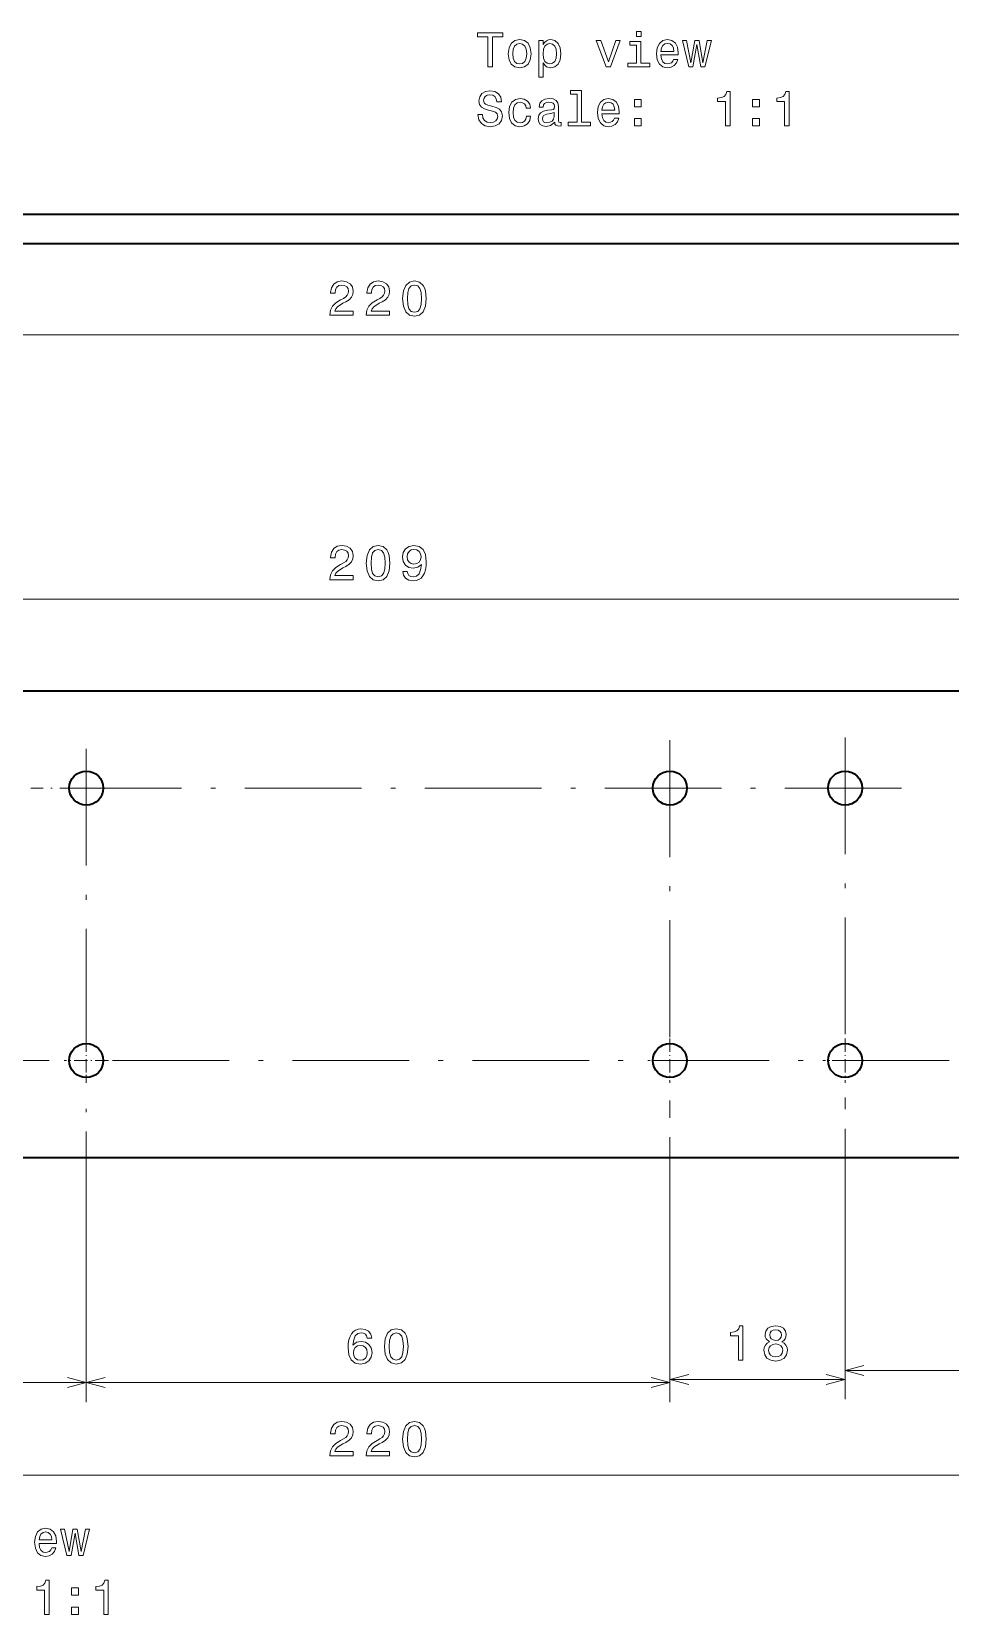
# Model space of a CAD drawing. Extents: x 11 to 288, y 28 to 191.
# Drawn here: x 101.3 to 195.8, y 28.5 to 191.1 of the extents above; entities that cross this region are included whole.
import ezdxf

# ---------------------------------------------------------------- set-up
doc = ezdxf.new("R2010")
doc.units = 0
doc.linetypes.add('DASHDOT', pattern=[18.5, 12, -3, 0.5, -3])

msp = doc.modelspace()

# ---------------------------------------------------------------- linework, layer by layer
at = {"color": 7, "lineweight": 35}
for p, q in [((29.935608, 172.344833), (243.935608, 172.344833)), ((29.935608, 169.344833), (243.935608, 169.344833)), ((29.935608, 123.387856), (243.935608, 123.387856)), ((243.935608, 75.387856), (29.935608, 75.387856))]:
    msp.add_line(p, q, dxfattribs=at)
at = {"color": 7, "lineweight": 13}
for p, q in [((26.935608, 159.970078), (246.935608, 159.970078)), ((32.435608, 132.788605), (241.435608, 132.788605)), ((106.935608, 78.091713), (106.935608, 50.301517)), ((106.935608, 78.091713), (106.935608, 50.301517)), ((184.935608, 78.377838), (184.935608, 50.608719)), ((184.935608, 78.377838), (184.935608, 51.530327)), ((166.935608, 77.506401), (166.935608, 50.301517)), ((166.935608, 77.506401), (166.935608, 50.608719)), ((106.935608, 52.301517), (166.935608, 52.301517)), ((184.935608, 53.530327), (246.935608, 53.530327)), ((26.935608, 42.778145), (246.935608, 42.778145))]:
    msp.add_line(p, q, dxfattribs=at)
at = {"color": 7, "linetype": 'DASHDOT', "lineweight": 13}
for p, q in [((106.935608, 117.41877), (106.935608, 80.091713)), ((166.935608, 118.29673), (166.935608, 79.506401)), ((184.935608, 118.595901), (184.935608, 80.377838)), ((190.730255, 113.387856), (82.937126, 113.387856)), ((195.622391, 85.387856), (84.612045, 85.387856))]:
    msp.add_line(p, q, dxfattribs=at)
at = {"color": 7, "linetype": 'DASHDOT', "lineweight": 13, "ltscale": 0.260076}
msp.add_line((112.137131, 113.387856), (101.734085, 113.387856), dxfattribs=at)
at = {"color": 7, "linetype": 'DASHDOT', "lineweight": 13, "ltscale": 0.245444}
msp.add_line((171.844482, 113.387856), (162.026733, 113.387856), dxfattribs=at)
at = {"color": 7, "linetype": 'DASHDOT', "lineweight": 13, "ltscale": 0.11375}
for p, q in [((106.935608, 87.662857), (106.935608, 83.112854)), ((166.935608, 87.662857), (166.935608, 83.112854)), ((184.935608, 87.662857), (184.935608, 83.112854)), ((109.210609, 85.387856), (104.660606, 85.387856)), ((169.210602, 85.387856), (164.660614, 85.387856)), ((187.210602, 85.387856), (182.660614, 85.387856))]:
    msp.add_line(p, q, dxfattribs=at)
at = {"color": 7, "lineweight": 13, "ltscale": 0.45}
for p, q in [((88.935608, 52.301517), (106.935608, 52.301517)), ((166.935608, 52.608719), (184.935608, 52.608719))]:
    msp.add_line(p, q, dxfattribs=at)
at = {"color": 7, "lineweight": 13}
for points in [[(148.221634, 187.488205), (148.685608, 187.488205), (148.685608, 190.564575), (149.74469, 190.564575), (149.74469, 190.988205), (147.157516, 190.988205), (147.157516, 190.564575), (148.221634, 190.564575)], [(150.314575, 188.839783), (150.395264, 188.224518), (150.627258, 187.77063), (150.995407, 187.488205), (151.489639, 187.39238), (151.978836, 187.488205), (152.346985, 187.765579), (152.578979, 188.219467), (152.664719, 188.839783), (152.578979, 189.455063), (152.346985, 189.914001), (151.978836, 190.191376), (151.489639, 190.292236), (150.995407, 190.191376), (150.627258, 189.908951), (150.395264, 189.455063)], [(153.900299, 189.777832), (153.900299, 190.196411), (153.456497, 190.196411), (153.456497, 186.439209), (153.900299, 186.439209), (153.900299, 187.901749), (154.056641, 187.664719), (154.233154, 187.508377), (154.676956, 187.39238), (155.100586, 187.488205), (155.433441, 187.775665), (155.650299, 188.229553), (155.731003, 188.844833), (155.650299, 189.455063), (155.433441, 189.908951), (155.100586, 190.191376), (154.676956, 190.292236), (154.434891, 190.261978), (154.228119, 190.166153), (154.051605, 190.004776)], [(163.961548, 191.109238), (163.492523, 191.109238), (163.492523, 190.604919), (163.961548, 190.604919)], [(166.014145, 188.713715), (167.789352, 188.713715), (167.794403, 188.920486), (167.713715, 189.500458), (167.491806, 189.934174), (167.138779, 190.196411), (166.669754, 190.292236), (166.210831, 190.191376), (165.857803, 189.908951), (165.630859, 189.450027), (165.550156, 188.844833), (165.625809, 188.224518), (165.852753, 187.77063), (166.200745, 187.488205), (166.654633, 187.39238), (167.048004, 187.457947), (167.370773, 187.62941), (167.607803, 187.901749), (167.743958, 188.264862), (167.305206, 188.264862), (167.214432, 188.063126), (167.083298, 187.911835), (166.710098, 187.790802), (166.422638, 187.846268), (166.20578, 188.022781), (166.064575, 188.310257), (166.014145, 188.698578)], [(150.768463, 188.844833), (150.813843, 189.298721), (150.955063, 189.626526), (151.182007, 189.828262), (151.489639, 189.898865), (151.792236, 189.828262), (152.01918, 189.631577), (152.160385, 189.298721), (152.210831, 188.844833), (152.160385, 188.385895), (152.01918, 188.05304), (151.792236, 187.851318), (151.489639, 187.785751), (151.182007, 187.851318), (150.955063, 188.05304), (150.813843, 188.385895)], [(154.601318, 187.790802), (154.303757, 187.856354), (154.086899, 188.05809), (153.950745, 188.385895), (153.90535, 188.844833), (153.950745, 189.298721), (154.086899, 189.626526), (154.303757, 189.823212), (154.601318, 189.893829), (154.873642, 189.823212), (155.090515, 189.62149), (155.226669, 189.293686), (155.2771, 188.844833), (155.226669, 188.390945), (155.090515, 188.05809), (154.873642, 187.856354)], [(160.365723, 187.488205), (160.834747, 187.488205), (161.823212, 190.196411), (161.364288, 190.196411), (160.602753, 188.012695), (159.826096, 190.196411), (159.362122, 190.196411)], [(163.946411, 187.861404), (163.946411, 190.105637), (162.806641, 190.105637), (162.806641, 189.727402), (163.502609, 189.727402), (163.502609, 187.861404), (162.594833, 187.861404), (162.594833, 187.488205), (164.864288, 187.488205), (164.864288, 187.861404)], [(166.014145, 189.086914), (166.069611, 189.434891), (166.20578, 189.692093), (166.412552, 189.848434), (166.684891, 189.903915), (166.952179, 189.848434), (167.158951, 189.692093), (167.285034, 189.434891), (167.330414, 189.086914)], [(169.302322, 187.488205), (169.70578, 189.787918), (170.109238, 187.488205), (170.532867, 187.488205), (171.198578, 190.196411), (170.769897, 190.196411), (170.32106, 187.896713), (169.922638, 190.196411), (169.483887, 190.196411), (169.085464, 187.896713), (168.636612, 190.196411), (168.212982, 190.196411), (168.878693, 187.488205)], [(147.656784, 182.596268), (147.197861, 182.596268), (147.298721, 182.061691), (147.550888, 181.66832), (147.939209, 181.43129), (148.463699, 181.345551), (148.983154, 181.426239), (149.37149, 181.648148), (149.618607, 181.996124), (149.709381, 182.455063), (149.633728, 182.868607), (149.421921, 183.135895), (149.078979, 183.312408), (148.620041, 183.443542), (148.226669, 183.539352), (147.969467, 183.650314), (147.823212, 183.811691), (147.777832, 184.063858), (147.823212, 184.290802), (147.954346, 184.462265), (148.156067, 184.578262), (148.433441, 184.618607), (148.715866, 184.568176), (148.937775, 184.432007), (149.08403, 184.205063), (149.154633, 183.89743), (149.613556, 183.89743), (149.613556, 183.907516), (149.532867, 184.381577), (149.295837, 184.734604), (148.922638, 184.956512), (148.41832, 185.03215), (147.964432, 184.956512), (147.611404, 184.74469), (147.38446, 184.416885), (147.303757, 183.993256), (147.369324, 183.615005), (147.560974, 183.357803), (147.863556, 183.186325), (148.2771, 183.055206), (148.685608, 182.939209), (148.99324, 182.828262), (149.17984, 182.666885), (149.245407, 182.404633), (149.184891, 182.137344), (149.028549, 181.935608), (148.791519, 181.809525), (148.483871, 181.76918), (148.140945, 181.824661), (147.878693, 181.986038), (147.712265, 182.248291)], [(152.170471, 183.251892), (152.609238, 183.251892), (152.518463, 183.65535), (152.301605, 183.973083), (151.963699, 184.169769), (151.524948, 184.245407), (151.040802, 184.144547), (150.672638, 183.862122), (150.440659, 183.403198), (150.359955, 182.787918), (150.435608, 182.177689), (150.662552, 181.723801), (151.02063, 181.441376), (151.509811, 181.345551), (151.943527, 181.421204), (152.281433, 181.633011), (152.513412, 181.965866), (152.614288, 182.409668), (152.190659, 182.409668), (152.115005, 182.127258), (151.973785, 181.915436), (151.772064, 181.784317), (151.524948, 181.743973), (151.217316, 181.809525), (150.995407, 182.011261), (150.859238, 182.339066), (150.813843, 182.80304), (150.859238, 183.256943), (151.000443, 183.584747), (151.227402, 183.786484), (151.524948, 183.857086), (151.787186, 183.811691), (151.983887, 183.695694), (152.115005, 183.504059)], [(155.090515, 181.794403), (155.090515, 181.779266), (155.115723, 181.607803), (155.191376, 181.486771), (155.509094, 181.390945), (155.75621, 181.43129), (155.75621, 181.774231), (155.650299, 181.759094), (155.509094, 181.824661), (155.483887, 182.026398), (155.483887, 183.428406), (155.423355, 183.786484), (155.246841, 184.038635), (154.939209, 184.189941), (154.505493, 184.245407), (154.081863, 184.184891), (153.76918, 184.013428), (153.572495, 183.746124), (153.506927, 183.393112), (153.506927, 183.362839), (153.90535, 183.362839), (153.940659, 183.574661), (154.051605, 183.725952), (154.233154, 183.816742), (154.490356, 183.852036), (154.737488, 183.826828), (154.914001, 183.751175), (155.019897, 183.620056), (155.055206, 183.438492), (155.035034, 183.226685), (154.954346, 183.120773), (154.752609, 183.070343), (154.374374, 183.029999), (153.940659, 182.939209), (153.633011, 182.777832), (153.451462, 182.525665), (153.395981, 182.152466), (153.446411, 181.819611), (153.602753, 181.572495), (153.854919, 181.416153), (154.202896, 181.360687), (154.671921, 181.466599)], [(157.400299, 184.689209), (157.400299, 181.814575), (156.487488, 181.814575), (156.487488, 181.441376), (158.751892, 181.441376), (158.751892, 181.814575), (157.844116, 181.814575), (157.844116, 185.062408), (156.704346, 185.062408), (156.704346, 184.689209)], [(159.942093, 182.666885), (161.717316, 182.666885), (161.722351, 182.873657), (161.641663, 183.453629), (161.419754, 183.887344), (161.066727, 184.149582), (160.597717, 184.245407), (160.138779, 184.144547), (159.785751, 183.862122), (159.558807, 183.403198), (159.478119, 182.798004), (159.553772, 182.177689), (159.780716, 181.723801), (160.128693, 181.441376), (160.582581, 181.345551), (160.975952, 181.411118), (161.298721, 181.582581), (161.535751, 181.854919), (161.671921, 182.218033), (161.233154, 182.218033), (161.14238, 182.016296), (161.011261, 181.865005), (160.638062, 181.743973), (160.350586, 181.799438), (160.133728, 181.975952), (159.992523, 182.263428), (159.942093, 182.651749)], [(159.942093, 183.040085), (159.997574, 183.388062), (160.133728, 183.645264), (160.340515, 183.801605), (160.612839, 183.857086), (160.880127, 183.801605), (161.086899, 183.645264), (161.212982, 183.388062), (161.258377, 183.040085)], [(163.285751, 183.398148), (163.98172, 183.398148), (163.98172, 184.149582), (163.285751, 184.149582)], [(172.651031, 181.441376), (173.109955, 181.441376), (173.109955, 184.966599), (172.767029, 184.966599), (172.676239, 184.658951), (172.49469, 184.452179), (172.217316, 184.331146), (171.83403, 184.290802), (171.83403, 183.932724), (172.651031, 183.932724)], [(175.42984, 183.398148), (176.125809, 183.398148), (176.125809, 184.149582), (175.42984, 184.149582)], [(178.723068, 181.441376), (179.182007, 181.441376), (179.182007, 184.966599), (178.839066, 184.966599), (178.748291, 184.658951), (178.566727, 184.452179), (178.289352, 184.331146), (177.906067, 184.290802), (177.906067, 183.932724), (178.723068, 183.932724)], [(155.04007, 182.389496), (154.979553, 182.127258), (154.818176, 181.925522), (154.576096, 181.794403), (154.278549, 181.749008), (154.086899, 181.774231), (153.950745, 181.854919), (153.865005, 181.996124), (153.839783, 182.19281), (153.859955, 182.369324), (153.940659, 182.495407), (154.263412, 182.636627), (154.671921, 182.697144), (155.04007, 182.818176)], [(163.285751, 181.441376), (163.98172, 181.441376), (163.98172, 182.19281), (163.285751, 182.19281)], [(175.42984, 181.441376), (176.125809, 181.441376), (176.125809, 182.19281), (175.42984, 182.19281)], [(131.96904, 161.970078), (134.374664, 161.970078), (134.374664, 162.403793), (132.473358, 162.403793), (132.579269, 162.640823), (132.760818, 162.837509), (133.320618, 163.195572), (133.618179, 163.346878), (133.951019, 163.563736), (134.188065, 163.815887), (134.324219, 164.113449), (134.374664, 164.45134), (134.288925, 164.874969), (134.051895, 165.207825), (133.688782, 165.419632), (133.219757, 165.495285), (132.735611, 165.409546), (132.367447, 165.172516), (132.130417, 164.794281), (132.049728, 164.294998), (132.049728, 164.224396), (132.508667, 164.224396), (132.508667, 164.26474), (132.554047, 164.607681), (132.690216, 164.859833), (132.907074, 165.021225), (133.194534, 165.076706), (133.487045, 165.02626), (133.703903, 164.900192), (133.845123, 164.703506), (133.895554, 164.456375), (133.860245, 164.224396), (133.76442, 164.02771), (133.603043, 163.856232), (133.381134, 163.704941), (133.083588, 163.543564), (132.589355, 163.230881), (132.241379, 162.898026), (132.034607, 162.494568), (131.96904, 161.985199)], [(135.705063, 161.970078), (138.110687, 161.970078), (138.110687, 162.403793), (136.209381, 162.403793), (136.315292, 162.640823), (136.496841, 162.837509), (137.056641, 163.195572), (137.354202, 163.346878), (137.687042, 163.563736), (137.924088, 163.815887), (138.060242, 164.113449), (138.110687, 164.45134), (138.024948, 164.874969), (137.787918, 165.207825), (137.424805, 165.419632), (136.95578, 165.495285), (136.471634, 165.409546), (136.10347, 165.172516), (135.86644, 164.794281), (135.785751, 164.294998), (135.785751, 164.224396), (136.24469, 164.224396), (136.24469, 164.26474), (136.29007, 164.607681), (136.426239, 164.859833), (136.643097, 165.021225), (136.930573, 165.076706), (137.223068, 165.02626), (137.439926, 164.900192), (137.581146, 164.703506), (137.631577, 164.456375), (137.596268, 164.224396), (137.500443, 164.02771), (137.339066, 163.856232), (137.117157, 163.704941), (136.819611, 163.543564), (136.325378, 163.230881), (135.977402, 162.898026), (135.77063, 162.494568), (135.705063, 161.985199)], [(139.456207, 163.679718), (139.53186, 162.887939), (139.76889, 162.32309), (140.147141, 161.980164), (140.671631, 161.869202), (141.191086, 161.980164), (141.569321, 162.32309), (141.801315, 162.887939), (141.882004, 163.679718), (141.801315, 164.466461), (141.70549, 164.779144), (141.569321, 165.036346), (141.191086, 165.379288), (140.671631, 165.495285), (140.147141, 165.379288), (139.76889, 165.031311), (139.53186, 164.466461)], [(139.940369, 163.679718), (139.980713, 164.289948), (140.106796, 164.728714), (140.33374, 164.985916), (140.671631, 165.076706), (141.004486, 164.985916), (141.23143, 164.728714), (141.357513, 164.289948), (141.397858, 163.679718), (141.357513, 163.064453), (141.23143, 162.625687), (141.004486, 162.368484), (140.671631, 162.282745), (140.33374, 162.368484), (140.106796, 162.625687), (139.980713, 163.064453)], [(131.96904, 134.788605), (134.374664, 134.788605), (134.374664, 135.222321), (132.473358, 135.222321), (132.579269, 135.459351), (132.760818, 135.656036), (133.320618, 136.014114), (133.618179, 136.165405), (133.951019, 136.382263), (134.188065, 136.63443), (134.324219, 136.931976), (134.374664, 137.269867), (134.288925, 137.693512), (134.051895, 138.026352), (133.688782, 138.238174), (133.219757, 138.313812), (132.735611, 138.228088), (132.367447, 137.991058), (132.130417, 137.612808), (132.049728, 137.113525), (132.049728, 137.042923), (132.508667, 137.042923), (132.508667, 137.083282), (132.554047, 137.426208), (132.690216, 137.678375), (132.907074, 137.839752), (133.194534, 137.895233), (133.487045, 137.844803), (133.703903, 137.718719), (133.845123, 137.522034), (133.895554, 137.274918), (133.860245, 137.042923), (133.76442, 136.846237), (133.603043, 136.674774), (133.381134, 136.523468), (133.083588, 136.362091), (132.589355, 136.049408), (132.241379, 135.716553), (132.034607, 135.313095), (131.96904, 134.803741)], [(135.720184, 136.49826), (135.795837, 135.706467), (136.032867, 135.141632), (136.411118, 134.798691), (136.935608, 134.687744), (137.455063, 134.798691), (137.833298, 135.141632), (138.065292, 135.706467), (138.145981, 136.49826), (138.065292, 137.285004), (137.969467, 137.597687), (137.833298, 137.854889), (137.455063, 138.19783), (136.935608, 138.313812), (136.411118, 138.19783), (136.032867, 137.849838), (135.795837, 137.285004)], [(139.461258, 135.656036), (139.536911, 135.257629), (139.753769, 134.949982), (140.09671, 134.758347), (140.550598, 134.687744), (140.848145, 134.723038), (141.115433, 134.813812), (141.342377, 134.970154), (141.534027, 135.192062), (141.685318, 135.469437), (141.796265, 135.812378), (141.861832, 136.20575), (141.887054, 136.659637), (141.801315, 137.370743), (141.554199, 137.890198), (141.160828, 138.202866), (140.621201, 138.313812), (140.126968, 138.223038), (139.753769, 137.980972), (139.511688, 137.607773), (139.431, 137.138748), (139.511688, 136.654602), (139.748718, 136.286438), (140.101746, 136.054459), (140.550598, 135.978806), (141.024658, 136.074631), (141.382721, 136.367126), (141.302032, 135.807343), (141.140656, 135.40892), (140.893539, 135.17189), (140.555634, 135.096237), (140.293396, 135.131546), (140.101746, 135.242493), (139.975662, 135.419006), (139.925232, 135.656036)], [(136.204346, 136.49826), (136.24469, 137.10849), (136.370773, 137.547241), (136.597717, 137.804459), (136.935608, 137.895233), (137.268463, 137.804459), (137.495407, 137.547241), (137.62149, 137.10849), (137.661835, 136.49826), (137.62149, 135.88298), (137.495407, 135.444229), (137.268463, 135.187012), (136.935608, 135.101288), (136.597717, 135.187012), (136.370773, 135.444229), (136.24469, 135.88298)], [(139.920197, 137.143799), (139.970627, 137.456467), (140.111832, 137.703583), (140.33374, 137.859924), (140.621201, 137.915405), (140.918747, 137.859924), (141.145691, 137.703583), (141.286911, 137.461517), (141.342377, 137.148834), (141.286911, 136.831116), (141.145691, 136.594086), (140.913712, 136.44783), (140.606064, 136.3974), (140.32869, 136.44783), (140.111832, 136.594086), (139.970627, 136.826065)], [(136.277969, 56.858433), (136.182144, 57.266937), (135.960251, 57.56953), (135.61731, 57.761173), (135.173508, 57.826733), (134.875946, 57.791431), (134.618744, 57.69561), (134.3918, 57.539268), (134.200165, 57.317368), (134.048859, 57.039989), (133.937912, 56.702095), (133.86731, 56.30368), (133.847137, 55.854832), (133.927826, 55.138695), (134.174942, 54.61924), (134.573364, 54.306561), (135.118027, 54.200653), (135.607224, 54.291431), (135.980423, 54.528461), (136.222488, 54.901661), (136.308228, 55.375725), (136.222488, 55.854832), (135.990509, 56.222988), (135.632431, 56.454975), (135.188629, 56.535667), (134.709534, 56.434803), (134.351456, 56.147339), (134.427109, 56.702095), (134.588486, 57.10051), (134.835602, 57.33754), (135.178543, 57.418232), (135.43071, 57.377888), (135.622345, 57.27198), (135.748428, 57.095467), (135.813995, 56.858433)], [(137.588196, 56.011173), (137.663849, 55.219383), (137.900879, 54.654545), (138.279129, 54.311604), (138.803619, 54.200653), (139.323074, 54.311604), (139.701309, 54.654545), (139.933304, 55.219383), (140.013992, 56.011173), (139.933304, 56.797916), (139.837479, 57.110596), (139.701309, 57.367802), (139.323074, 57.710739), (138.803619, 57.826733), (138.279129, 57.710739), (137.900879, 57.362755), (137.663849, 56.797916)], [(138.072357, 56.011173), (138.112701, 56.621403), (138.238785, 57.060162), (138.465729, 57.317368), (138.803619, 57.408146), (139.136475, 57.317368), (139.363419, 57.060162), (139.489502, 56.621403), (139.529846, 56.011173), (139.489502, 55.395897), (139.363419, 54.957138), (139.136475, 54.699932), (138.803619, 54.614197), (138.465729, 54.699932), (138.238785, 54.957138), (138.112701, 55.395897)], [(173.976822, 54.608719), (174.435745, 54.608719), (174.435745, 58.133934), (174.092804, 58.133934), (174.002029, 57.826298), (173.82048, 57.619526), (173.543091, 57.498489), (173.159821, 57.458141), (173.159821, 57.100075), (173.976822, 57.100075)], [(177.178253, 56.494884), (176.921051, 56.353676), (176.744537, 56.15699), (176.633591, 55.90987), (176.598282, 55.61232), (176.678986, 55.163475), (176.910965, 54.815491), (177.289215, 54.59359), (177.803619, 54.507854), (178.312988, 54.59359), (178.691223, 54.815491), (178.923218, 55.163475), (179.008942, 55.61232), (178.968597, 55.90987), (178.862701, 56.15699), (178.681137, 56.353676), (178.428986, 56.494884), (178.630707, 56.615925), (178.771912, 56.782349), (178.857651, 56.984077), (178.887909, 57.231197), (178.80722, 57.589268), (178.595398, 57.876732), (178.252472, 58.063332), (177.803619, 58.133934), (177.349731, 58.063332), (177.00679, 57.876732), (176.789932, 57.589268), (176.714279, 57.231197), (176.739502, 56.984077), (176.825226, 56.782349)], [(177.19339, 57.190853), (177.233734, 57.412754), (177.354767, 57.584225), (177.546417, 57.690132), (177.803619, 57.730476), (178.055786, 57.690132), (178.247421, 57.584225), (178.368454, 57.412754), (178.413849, 57.190853), (178.368454, 56.963905), (178.247421, 56.787392), (178.055786, 56.671398), (177.803619, 56.636097), (177.546417, 56.676441), (177.354767, 56.787392), (177.233734, 56.963905)], [(135.819031, 55.370682), (135.763565, 55.052959), (135.622345, 54.810883), (135.395401, 54.649502), (135.112991, 54.599068), (134.81543, 54.649502), (134.588486, 54.80584), (134.44223, 55.047916), (134.396851, 55.365639), (134.447281, 55.678318), (134.588486, 55.915352), (134.82048, 56.066647), (135.133163, 56.122124), (135.405487, 56.066647), (135.622345, 55.920395), (135.763565, 55.683361)], [(177.082428, 55.622406), (177.127823, 55.889698), (177.274078, 56.091427), (177.501022, 56.222553), (177.803619, 56.267941), (178.101166, 56.222553), (178.32811, 56.091427), (178.474365, 55.889698), (178.524796, 55.622406), (178.474365, 55.334942), (178.32811, 55.118084), (178.101166, 54.976875), (177.803619, 54.931484), (177.501022, 54.976875), (177.274078, 55.118084), (177.127823, 55.334942)], [(131.96904, 44.778145), (134.374664, 44.778145), (134.374664, 45.211861), (132.473358, 45.211861), (132.579269, 45.448895), (132.760818, 45.64558), (133.320618, 46.003651), (133.618179, 46.154945), (133.951019, 46.371803), (134.188065, 46.623966), (134.324219, 46.921516), (134.374664, 47.259415), (134.288925, 47.683044), (134.051895, 48.015896), (133.688782, 48.227711), (133.219757, 48.30336), (132.735611, 48.217625), (132.367447, 47.980595), (132.130417, 47.602352), (132.049728, 47.103073), (132.049728, 47.032467), (132.508667, 47.032467), (132.508667, 47.072815), (132.554047, 47.415752), (132.690216, 47.667915), (132.907074, 47.829296), (133.194534, 47.884773), (133.487045, 47.834339), (133.703903, 47.70826), (133.845123, 47.511574), (133.895554, 47.264458), (133.860245, 47.032467), (133.76442, 46.835781), (133.603043, 46.66431), (133.381134, 46.513016), (133.083588, 46.351631), (132.589355, 46.038952), (132.241379, 45.7061), (132.034607, 45.302639), (131.96904, 44.793274)], [(135.705063, 44.778145), (138.110687, 44.778145), (138.110687, 45.211861), (136.209381, 45.211861), (136.315292, 45.448895), (136.496841, 45.64558), (137.056641, 46.003651), (137.354202, 46.154945), (137.687042, 46.371803), (137.924088, 46.623966), (138.060242, 46.921516), (138.110687, 47.259415), (138.024948, 47.683044), (137.787918, 48.015896), (137.424805, 48.227711), (136.95578, 48.30336), (136.471634, 48.217625), (136.10347, 47.980595), (135.86644, 47.602352), (135.785751, 47.103073), (135.785751, 47.032467), (136.24469, 47.032467), (136.24469, 47.072815), (136.29007, 47.415752), (136.426239, 47.667915), (136.643097, 47.829296), (136.930573, 47.884773), (137.223068, 47.834339), (137.439926, 47.70826), (137.581146, 47.511574), (137.631577, 47.264458), (137.596268, 47.032467), (137.500443, 46.835781), (137.339066, 46.66431), (137.117157, 46.513016), (136.819611, 46.351631), (136.325378, 46.038952), (135.977402, 45.7061), (135.77063, 45.302639), (135.705063, 44.793274)], [(139.456207, 46.487801), (139.53186, 45.696011), (139.76889, 45.131172), (140.147141, 44.788231), (140.671631, 44.67728), (141.191086, 44.788231), (141.569321, 45.131172), (141.801315, 45.696011), (141.882004, 46.487801), (141.801315, 47.274544), (141.70549, 47.587223), (141.569321, 47.844429), (141.191086, 48.187366), (140.671631, 48.30336), (140.147141, 48.187366), (139.76889, 47.839382), (139.53186, 47.274544)], [(139.940369, 46.487801), (139.980713, 47.09803), (140.106796, 47.536789), (140.33374, 47.793995), (140.671631, 47.884773), (141.004486, 47.793995), (141.23143, 47.536789), (141.357513, 47.09803), (141.397858, 46.487801), (141.357513, 45.872524), (141.23143, 45.433765), (141.004486, 45.176559), (140.671631, 45.090824), (140.33374, 45.176559), (140.106796, 45.433765), (139.980713, 45.872524)], [(102.086182, 35.756733), (103.861404, 35.756733), (103.86644, 35.963505), (103.785751, 36.543476), (103.56385, 36.977192), (103.210823, 37.239441), (102.741806, 37.335262), (102.282867, 37.234398), (101.929848, 36.951977), (101.702896, 36.493042), (101.622208, 35.887856), (101.697861, 35.26754), (101.924805, 34.813648), (102.272781, 34.531227), (102.726677, 34.435406), (103.120049, 34.500969), (103.44281, 34.672436), (103.679848, 34.944771), (103.81601, 35.307884), (103.377251, 35.307884), (103.286469, 35.106155), (103.15535, 34.954857), (102.78215, 34.83382), (102.49469, 34.889297), (102.277832, 35.065811), (102.13662, 35.353271), (102.086182, 35.7416)], [(102.086182, 36.129929), (102.141663, 36.477913), (102.277832, 36.735119), (102.484604, 36.891457), (102.756935, 36.946934), (103.024223, 36.891457), (103.230995, 36.735119), (103.357079, 36.477913), (103.402466, 36.129929)], [(105.374367, 34.531227), (105.777824, 36.83094), (106.18129, 34.531227), (106.604919, 34.531227), (107.270622, 37.239441), (106.841949, 37.239441), (106.393097, 34.939728), (105.99469, 37.239441), (105.555923, 37.239441), (105.157509, 34.939728), (104.708664, 37.239441), (104.285034, 37.239441), (104.950737, 34.531227)], [(102.651024, 28.484398), (103.109962, 28.484398), (103.109962, 32.009613), (102.767021, 32.009613), (102.676239, 31.701977), (102.49469, 31.495205), (102.217308, 31.374168), (101.834023, 31.333822), (101.834023, 30.975752), (102.651024, 30.975752)], [(105.42984, 30.44117), (106.125809, 30.44117), (106.125809, 31.192612), (105.42984, 31.192612)], [(108.723068, 28.484398), (109.182007, 28.484398), (109.182007, 32.009613), (108.839066, 32.009613), (108.748291, 31.701977), (108.566727, 31.495205), (108.289352, 31.374168), (107.906067, 31.333822), (107.906067, 30.975752), (108.723068, 30.975752)], [(105.42984, 28.484398), (106.125809, 28.484398), (106.125809, 29.235838), (105.42984, 29.235838)]]:
    msp.add_lwpolyline(points, close=True, dxfattribs=at)
for points in [[(186.867462, 54.047962), (184.935608, 53.530327), (186.867462, 53.012688)], [(105.003754, 51.783878), (106.935608, 52.301517), (105.003754, 52.819153)], [(108.867462, 52.819153), (106.935608, 52.301517), (108.867462, 51.783878)], [(165.003754, 51.783878), (166.935608, 52.301517), (165.003754, 52.819153)], [(168.867462, 53.126354), (166.935608, 52.608719), (168.867462, 52.09108)], [(183.003754, 52.09108), (184.935608, 52.608719), (183.003754, 53.126354)]]:
    msp.add_lwpolyline(points, dxfattribs=at)
at = {"color": 7, "lineweight": 35}
for centre in [(106.935608, 113.387856), (166.935608, 113.387856), (184.935608, 113.387856), (106.935608, 85.387856), (166.935608, 85.387856), (184.935608, 85.387856)]:
    msp.add_circle(centre, 1.75, dxfattribs=at)

doc.saveas('drawing.dxf')
